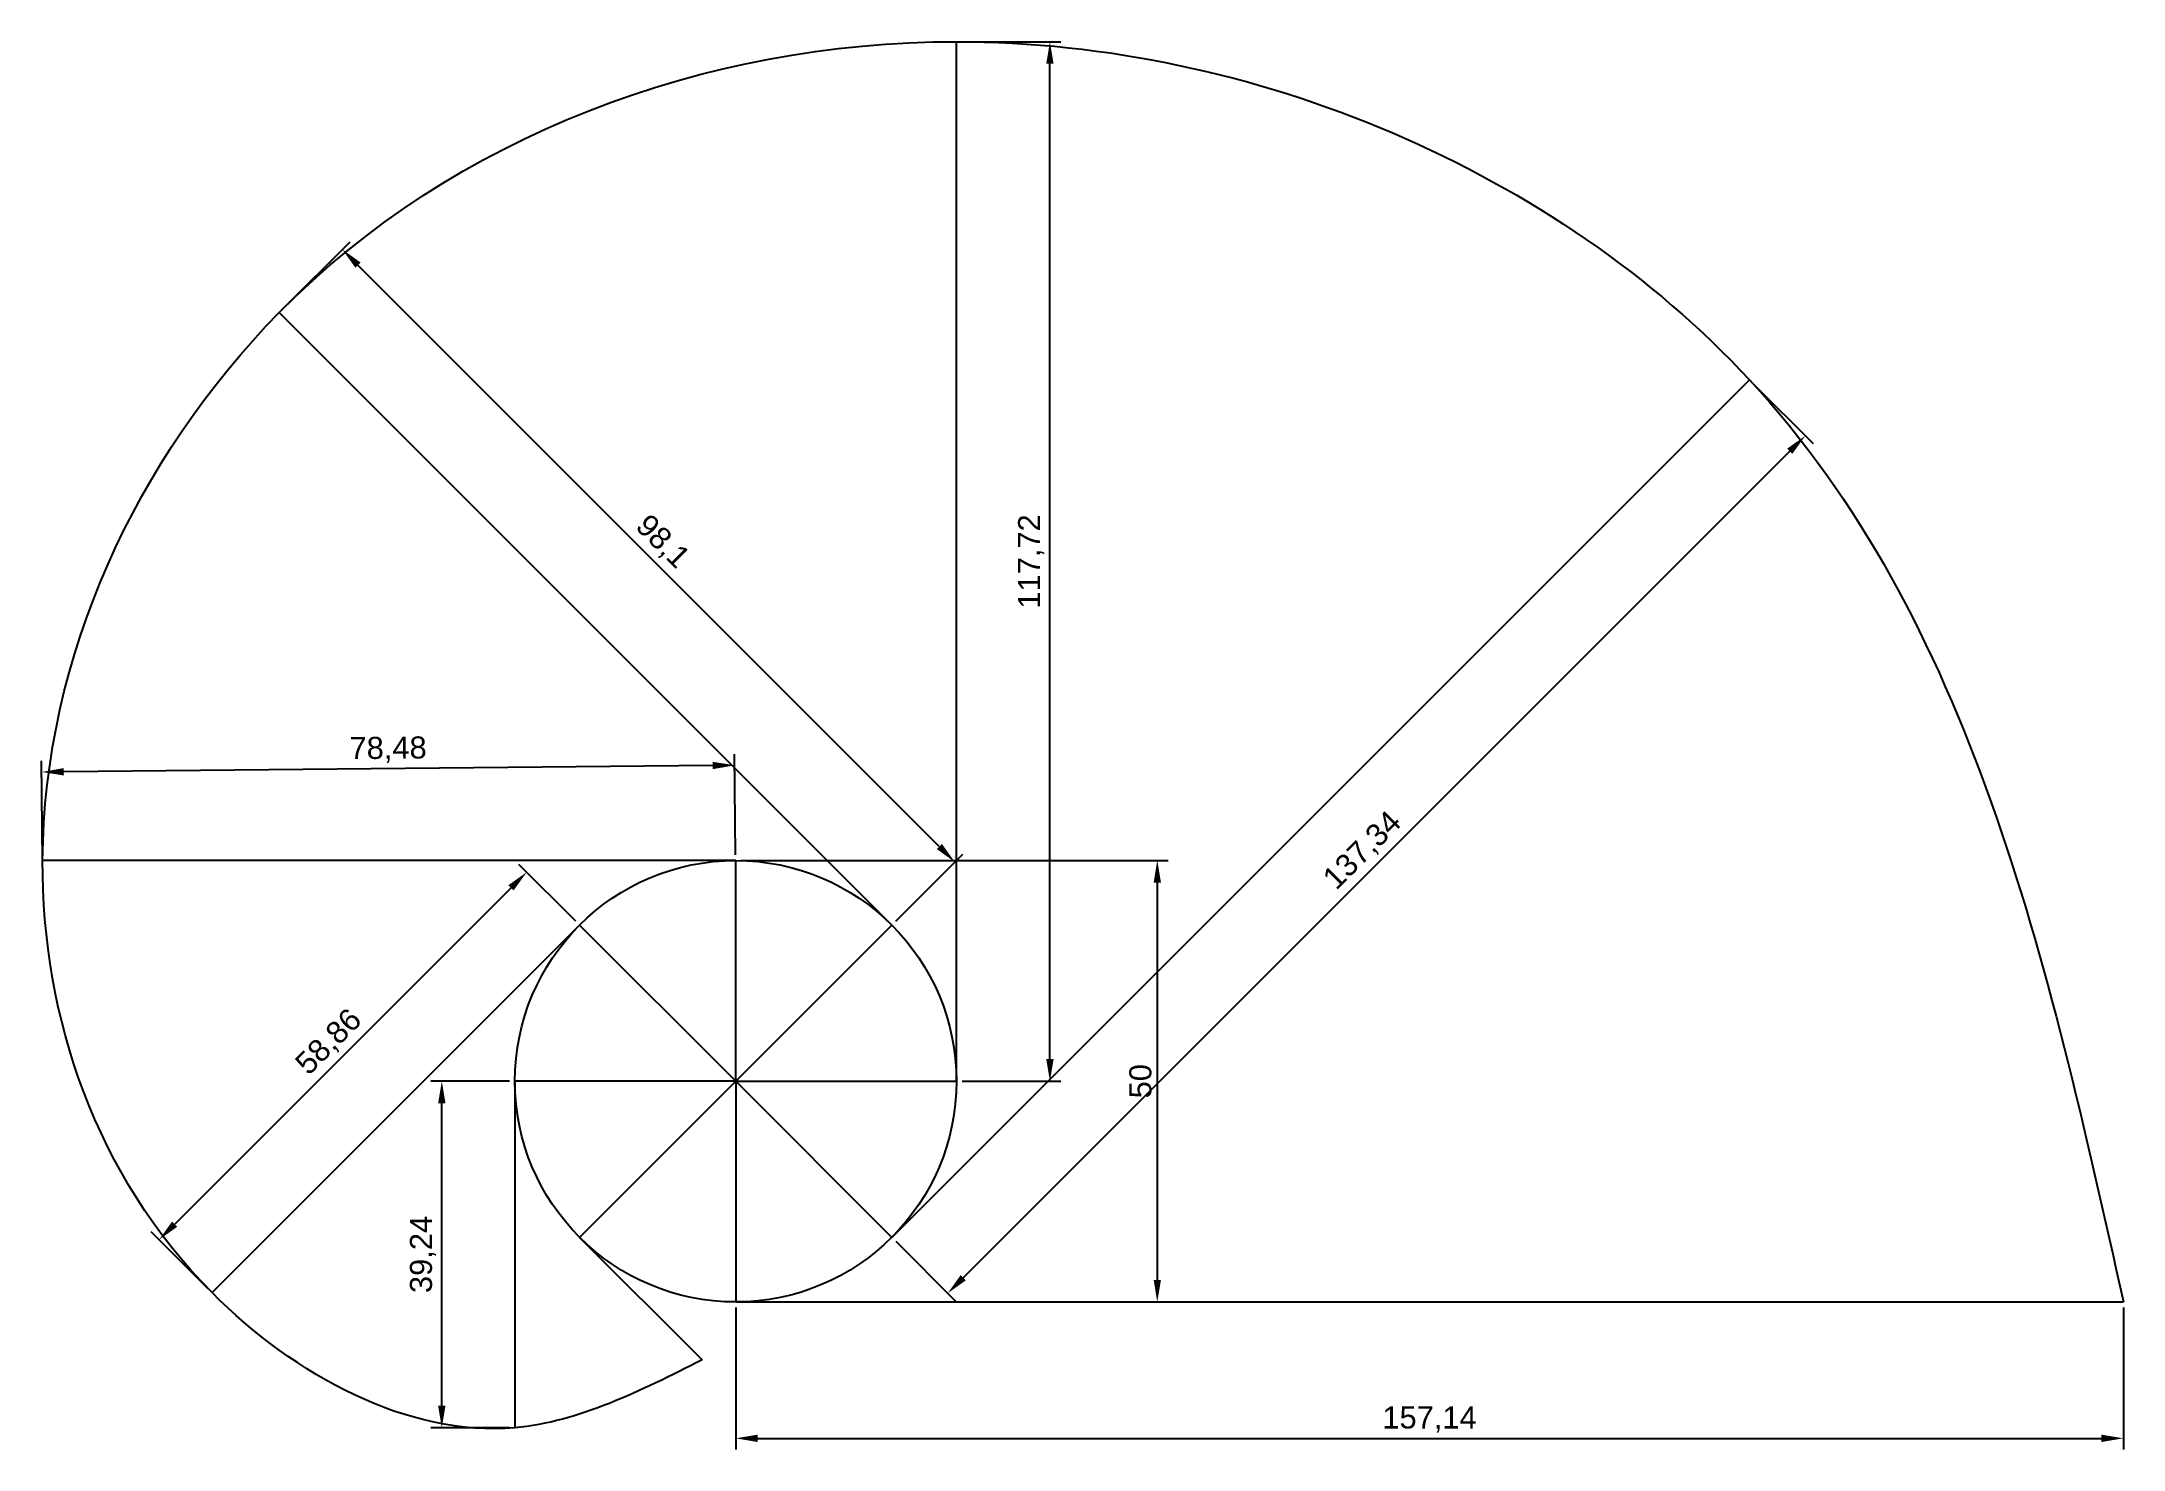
# Model space of a CAD drawing. Header units: millimetres. Extents: x 21 to 257, y 58 to 218.
import ezdxf

# ---------------------------------------------------------------- set-up
doc = ezdxf.new("R2010")
doc.units = ezdxf.units.MM
doc.styles.get("Standard").update_dxf_attribs({"font": 'arial.ttf'})
doc.dimstyles.new('ISO-25', dxfattribs={"dimtxt": 2.5, "dimasz": 2.5, "dimexe": 1.25, "dimexo": 0.625, "dimtad": 1, "dimtxsty": 'Standard', "dimcen": 2.5, "dimadec": 0, "dimazin": 0, "dimtfac": 1, "dimtmove": 0, "dimatfit": 3, "dimfxl": 1, "dimarcsym": 0})

# ---------------------------------------------------------------- blocks, each defined once
blk = doc.blocks.new('*U1')
blk.add_line((-12.5, 0), (12.5, 0))
blk = doc.blocks.new('*U2')
at = {"color": 0, "linetype": 'ByBlock', "lineweight": -2, "transparency": 16777216}
for p, rotation in [((99.63, 112.52), 90), ((90.79, 108.86), 135), ((108.47, 108.86), 45), ((87.13, 100.02), 180), ((90.79, 91.18), 225.0000000000001), ((99.63, 87.52), 270), ((108.47, 91.18), 315.0000000000001)]:
    blk.add_blockref('*U1', p, dxfattribs=dict(at, rotation=rotation))
blk.add_blockref('*U1', (112.13, 100.02), dxfattribs=at)
blk = doc.blocks.new('*D3')
at = {"color": 0, "lineweight": -2, "transparency": 16777216}
for p, q in [((214.86, 179.01), (221.64, 172.24)), ((125.41, 77.78), (218.99, 171.36)), ((117.75, 81.9), (124.53, 75.13))]:
    blk.add_line(p, q, dxfattribs=at)
at = {"color": 0, "transparency": 16777216}
for points in [[(218.69, 171.65), (219.28, 171.06), (220.76, 173.12)], [(125.11, 78.07), (125.7, 77.48), (123.64, 76.01)]]:
    blk.add_solid(points, dxfattribs=at)
at = {"layer": 'Defpoints', "color": 0, "transparency": 16777216}
for p in [(214.42, 179.46), (220.76, 173.12), (117.31, 82.34)]:
    blk.add_point(p, dxfattribs=at)
at = {"color": 0, "transparency": 16777216, "insert": (170.69, 126.07), "char_height": 2.5, "attachment_point": 5, "rotation": 45}
blk.add_mtext('137,34', dxfattribs=at)
blk = doc.blocks.new('*D4')
at = {"color": 0, "lineweight": -2, "transparency": 16777216}
for p, q in [((125.26, 217.74), (136.46, 217.74)), ((135.21, 102.52), (135.21, 215.24)), ((125.26, 100.02), (136.46, 100.02))]:
    blk.add_line(p, q, dxfattribs=at)
at = {"color": 0, "transparency": 16777216}
for points in [[(134.8, 215.24), (135.63, 215.24), (135.21, 217.74)], [(134.8, 102.52), (135.63, 102.52), (135.21, 100.02)]]:
    blk.add_solid(points, dxfattribs=at)
at = {"layer": 'Defpoints', "color": 0, "transparency": 16777216}
for p in [(124.63, 217.74), (135.21, 217.74), (124.63, 100.02)]:
    blk.add_point(p, dxfattribs=at)
at = {"color": 0, "transparency": 16777216, "insert": (133.09, 158.88), "char_height": 2.5, "attachment_point": 5, "rotation": 90}
blk.add_mtext('117,72', dxfattribs=at)
blk = doc.blocks.new('*D5')
at = {"color": 0, "lineweight": -2, "transparency": 16777216}
for p, q in [((48.38, 187.51), (55.97, 195.09)), ((122.69, 126.61), (56.85, 192.44)), ((117.75, 118.14), (125.34, 125.73))]:
    blk.add_line(p, q, dxfattribs=at)
at = {"color": 0, "transparency": 16777216}
for points in [[(57.15, 192.74), (56.56, 192.15), (55.09, 194.21)], [(122.98, 126.9), (122.39, 126.32), (124.45, 124.84)]]:
    blk.add_solid(points, dxfattribs=at)
at = {"layer": 'Defpoints', "color": 0, "transparency": 16777216}
for p in [(55.09, 194.21), (47.94, 187.06), (117.31, 117.7)]:
    blk.add_point(p, dxfattribs=at)
at = {"color": 0, "transparency": 16777216, "insert": (91.27, 161.03), "char_height": 2.5, "attachment_point": 5, "rotation": 315}
blk.add_mtext('98,1', dxfattribs=at)
blk = doc.blocks.new('*D6')
at = {"color": 0, "lineweight": -2, "transparency": 16777216}
for p, q in [((99.62, 125.65), (99.51, 137.05)), ((21.14, 124.89), (21.03, 136.29)), ((97.03, 135.78), (23.55, 135.07))]:
    blk.add_line(p, q, dxfattribs=at)
at = {"color": 0, "transparency": 16777216}
for points in [[(23.54, 135.48), (23.55, 134.65), (21.05, 135.04)], [(97.02, 136.19), (97.03, 135.36), (99.53, 135.8)]]:
    blk.add_solid(points, dxfattribs=at)
at = {"layer": 'Defpoints', "color": 0, "transparency": 16777216}
for p in [(21.05, 135.04), (99.63, 125.02), (21.15, 124.26)]:
    blk.add_point(p, dxfattribs=at)
at = {"color": 0, "transparency": 16777216, "insert": (60.27, 137.55), "char_height": 2.5, "attachment_point": 5, "rotation": 0.5531}
blk.add_mtext('78,48', dxfattribs=at)
blk = doc.blocks.new('*D7')
at = {"color": 0, "lineweight": -2, "transparency": 16777216}
for p, q in [((81.51, 118.14), (75.07, 124.58)), ((74.19, 121.93), (36.1, 83.84)), ((39.89, 76.52), (33.45, 82.96))]:
    blk.add_line(p, q, dxfattribs=at)
at = {"color": 0, "transparency": 16777216}
for points in [[(73.89, 122.22), (74.48, 121.63), (75.96, 123.69)], [(35.81, 84.14), (36.4, 83.55), (34.34, 82.07)]]:
    blk.add_solid(points, dxfattribs=at)
at = {"layer": 'Defpoints', "color": 0, "transparency": 16777216}
for p in [(81.95, 117.7), (34.34, 82.07), (40.33, 76.08)]:
    blk.add_point(p, dxfattribs=at)
at = {"color": 0, "transparency": 16777216, "insert": (53.64, 104.39), "char_height": 2.5, "attachment_point": 5, "rotation": 45}
blk.add_mtext('58,86', dxfattribs=at)
blk = doc.blocks.new('*D8')
at = {"color": 0, "lineweight": -2, "transparency": 16777216}
for p, q in [((74.01, 100.02), (65.1, 100.02)), ((66.35, 63.28), (66.35, 97.52)), ((74.01, 60.78), (65.1, 60.78))]:
    blk.add_line(p, q, dxfattribs=at)
at = {"color": 0, "transparency": 16777216}
for points in [[(65.93, 97.52), (66.77, 97.52), (66.35, 100.02)], [(65.93, 63.28), (66.77, 63.28), (66.35, 60.78)]]:
    blk.add_solid(points, dxfattribs=at)
at = {"layer": 'Defpoints', "color": 0, "transparency": 16777216}
for p in [(66.35, 100.02), (74.63, 100.02), (74.63, 60.78)]:
    blk.add_point(p, dxfattribs=at)
at = {"color": 0, "transparency": 16777216, "insert": (64.22, 80.4), "char_height": 2.5, "attachment_point": 5, "rotation": 90}
blk.add_mtext('39,24', dxfattribs=at)
blk = doc.blocks.new('*D10')
at = {"color": 0, "lineweight": -2, "transparency": 16777216}
for p, q in [((99.63, 74.4), (99.63, 58.33)), ((256.77, 74.4), (256.77, 58.33)), ((102.13, 59.58), (254.27, 59.58))]:
    blk.add_line(p, q, dxfattribs=at)
at = {"color": 0, "transparency": 16777216}
for points in [[(102.13, 60), (102.13, 59.16), (99.63, 59.58)], [(254.27, 60), (254.27, 59.16), (256.77, 59.58)]]:
    blk.add_solid(points, dxfattribs=at)
at = {"layer": 'Defpoints', "color": 0, "transparency": 16777216}
for p in [(99.63, 75.02), (256.77, 75.02), (256.77, 59.58)]:
    blk.add_point(p, dxfattribs=at)
at = {"color": 0, "transparency": 16777216, "insert": (178.2, 61.71), "char_height": 2.5, "attachment_point": 5}
blk.add_mtext('157,14', dxfattribs=at)
blk = doc.blocks.new('*D11')
at = {"color": 0, "lineweight": -2, "transparency": 16777216}
for p, q in [((100.26, 125.02), (148.62, 125.02)), ((147.37, 122.52), (147.37, 77.52)), ((100.26, 75.02), (148.62, 75.02))]:
    blk.add_line(p, q, dxfattribs=at)
at = {"color": 0, "transparency": 16777216}
for points in [[(146.96, 122.52), (147.79, 122.52), (147.37, 125.02)], [(146.96, 77.52), (147.79, 77.52), (147.37, 75.02)]]:
    blk.add_solid(points, dxfattribs=at)
at = {"layer": 'Defpoints', "color": 0, "transparency": 16777216}
for p in [(99.63, 125.02), (99.63, 75.02), (147.37, 75.02)]:
    blk.add_point(p, dxfattribs=at)
at = {"color": 0, "transparency": 16777216, "insert": (145.47, 100.02), "char_height": 2.5, "attachment_point": 5, "rotation": 90}
blk.add_mtext('50', dxfattribs=at)

msp = doc.modelspace()

# ---------------------------------------------------------------- linework, layer by layer
for p, q in [((124.631, 100.02), (124.631, 217.74)), ((117.308, 117.698), (47.941, 187.065)), ((117.308, 82.342), (214.422, 179.456)), ((99.631, 125.02), (21.151, 125.02)), ((81.953, 117.698), (40.333, 76.077)), ((74.631, 100.02), (74.631, 60.78)), ((81.953, 82.342), (95.826, 68.469)), ((99.631, 75.02), (256.771, 75.02))]:
    msp.add_line(p, q)
msp.add_circle((99.631, 100.02), 25)
msp.add_spline([(95.826, 68.469), (74.631, 60.78), (40.333, 76.077), (21.151, 125.02), (47.941, 187.065), (124.631, 217.74), (214.422, 179.456), (256.771, 75.02)], degree=3)

# ---------------------------------------------------------------- block references
msp.add_blockref('*U2', (0, 0))

# ---------------------------------------------------------------- dimensions: what is measured, and where the dimension line sits
for p1, p2, distance, picture, middle in [((124.631, 100.02), (124.631, 217.74), -10.584, '*D4', (133.087, 158.88)), ((117.308, 117.698), (47.941, 187.065), -10.104, '*D5', (91.274, 161.03)), ((117.308, 82.342), (214.422, 179.456), -8.957, '*D3', (170.694, 126.07)), ((99.631, 125.02), (21.151, 124.262), -10.782, '*D6', (60.266, 137.55)), ((81.953, 117.698), (40.333, 76.077), -8.481, '*D7', (53.641, 104.389))]:
    dim = msp.add_aligned_dim(p1=p1, p2=p2, distance=distance, dimstyle='ISO-25')
    dim.commit()
    dim.dimension.update_dxf_attribs({"geometry": picture, "text_midpoint": middle})
for base, p1, p2, picture, middle in [((147.373, 75.02), (99.631, 125.02), (99.631, 75.02), '*D11', (145.472, 100.02)), ((66.349, 100.02), (74.631, 60.78), (74.631, 100.02), '*D8', (64.222, 80.4))]:
    dim = msp.add_linear_dim(base=base, p1=p1, p2=p2, angle=90, dimstyle='ISO-25')
    dim.commit()
    dim.dimension.update_dxf_attribs({"geometry": picture, "text_midpoint": middle})
dim = msp.add_linear_dim(base=(256.771, 59.581), p1=(99.631, 75.02), p2=(256.771, 75.02), dimstyle='ISO-25')
dim.commit()
dim.dimension.update_dxf_attribs({"geometry": '*D10', "text_midpoint": (178.201, 61.708)})

doc.saveas('drawing.dxf')
